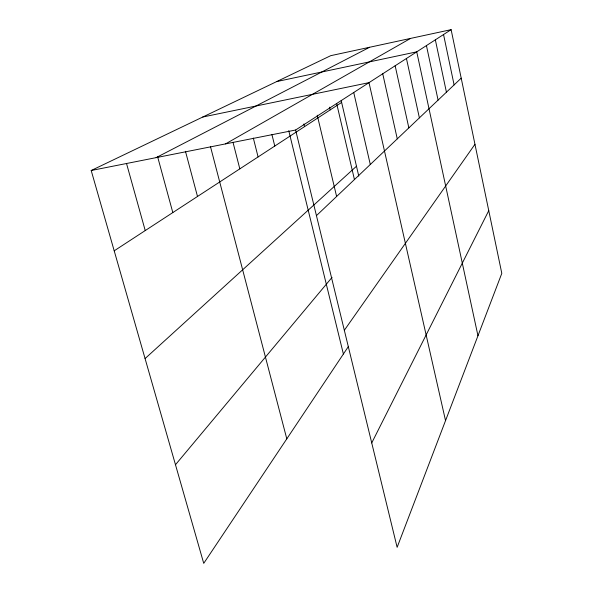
<?xml version="1.0" encoding="UTF-8"?>
<svg xmlns="http://www.w3.org/2000/svg" width="593" height="593" viewBox="0 0 593 593"><rect width="100%" height="100%" fill="white"/><g stroke="black" fill="none" stroke-linecap="round" stroke-linejoin="round"><path stroke-width="0.89" d="M371.737 442.927L488.758 210.634M348.514 346.349L203.733 563.35L91.196 170.502L330.746 55.668L451.117 29.65L501.804 273.366L397.132 547.324L295.611 130.015L451.117 29.65M344.333 330.279L474.963 144.284M175.484 464.734L332.058 277.368M316.44 215.644L461.206 78.157M145.07 358.572L356.482 166.233M114.204 250.817L341.627 102.433M225.555 143.891L410.541 38.419M156.107 157.642L369.624 47.262M276.731 81.56L416.738 51.843L477.965 335.757M202.754 117.021L369.002 82.649L445.536 420.63M91.196 170.502L295.611 130.015M126.568 163.661L145.233 230.566M157.605 156.708L172.815 212.568M185.461 151.289L197.499 196.468M210.419 146.382L286.797 438.85M233.005 142.29L239.817 168.857M253.33 138.073L258.088 156.937M271.913 134.515L274.774 146.048M288.754 130.705L343.391 354.021M303.905 123.959L304.55 126.62M317.24 115.22L336.616 196.483M329.575 107.185L330.212 109.883M341.212 100.632L358.772 176.084M336.661 103.523L354.436 179.56M353.739 92.501L370.291 164.498M382.737 73.784L397.273 138.873M395.153 65.771L408.851 127.88M406.435 58.485L419.384 117.874M426.441 45.579L438.086 100.113M435.344 39.827L446.425 92.197M443.549 34.535L454.105 84.903"/></g></svg>
